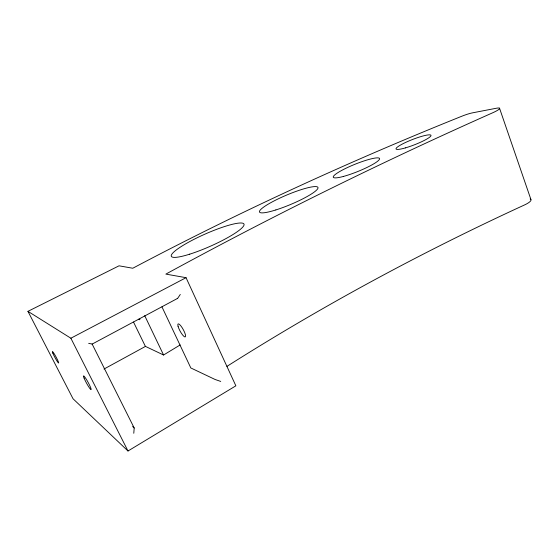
<?xml version="1.0" encoding="UTF-8"?>
<svg xmlns="http://www.w3.org/2000/svg" width="559" height="559" viewBox="0 0 559 559"><rect width="100%" height="100%" fill="white"/><g stroke="black" fill="none" stroke-linecap="round" stroke-linejoin="round"><path stroke-width="0.84" d="M133.783 433.281L134.195 427.991L92.088 343.967M180.291 294.446L177.643 298.366L92.186 344.071L88.664 343.324M226.94 366.376C322.354 305.878 421.968 252.053 524.621 204.901A12.619 3.207 -18.6 0 0 530.17 198.906M133.531 322.068L145.375 346.356L163.57 355.007L180.152 344.945M127.997 451.001L235.863 385.822L186.049 277.683L165.862 274.106C272.54 215.872 381.65 162.117 492.717 112.771A12.969 1.894 -20.5 0 0 496.231 108.264L472.432 112.862A12.368 1.761 -20.8 0 0 461.762 116.251C349.62 161.285 239.587 211.672 132.776 268.243L119.046 265.811L27.95 311.342L73.04 398.763L127.997 451.001L70.867 338.223L27.95 311.342M104.002 369.045L145.613 346.321M70.867 338.223L186.049 277.683M177.273 298.415L177.643 298.366M220.728 381.427L215.082 379.477L190.822 367.955L161.977 306.905M132.623 426.503L134.195 427.991M144.711 315.667L163.57 355.007M499.515 108.18L530.868 199.36M139.862 319.007A6.275 1.258 61.7 0 1 138.674 319.203M178.076 326.351A7.428 1.761 61.2 0 0 184.743 336.895A7.428 1.761 61.2 0 0 182.311 327.958A7.428 1.761 61.2 0 0 178.076 326.351M53 353.567A6.561 0.622 61.6 0 0 58.443 362.98A6.561 0.622 61.6 0 0 55.131 355.321A6.561 0.622 61.6 0 0 53 353.567M84.088 378.115A7.826 0.88 61.3 0 0 90.719 389.448A7.826 0.88 61.3 0 0 87.12 380.602A7.826 0.88 61.3 0 0 84.088 378.115M189.725 254.163A39.738 6.624 -23.9 0 0 244.08 224.564A39.738 6.624 -23.9 0 0 189.103 241.921A39.738 6.624 -23.9 0 0 189.725 254.163M275.853 209.939A31.674 5.101 -22.8 0 0 317.959 187.468A31.674 5.101 -22.8 0 0 272.45 201.778A31.674 5.101 -22.8 0 0 275.853 209.939M343.547 176.406A24.952 3.885 -22 0 0 379.547 159.091A24.952 3.885 -22 0 0 346.119 168.175A24.952 3.885 -22 0 0 343.547 176.406M405.38 147.897A18.733 2.816 -21.3 0 0 430.996 135.376A18.733 2.816 -21.3 0 0 404.199 143.118A18.733 2.816 -21.3 0 0 405.38 147.897"/></g></svg>
